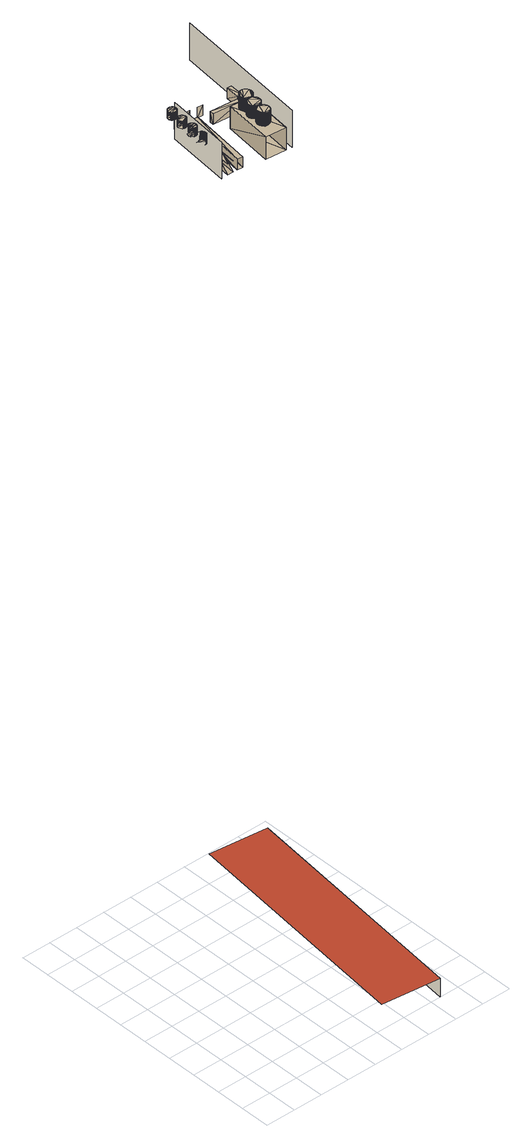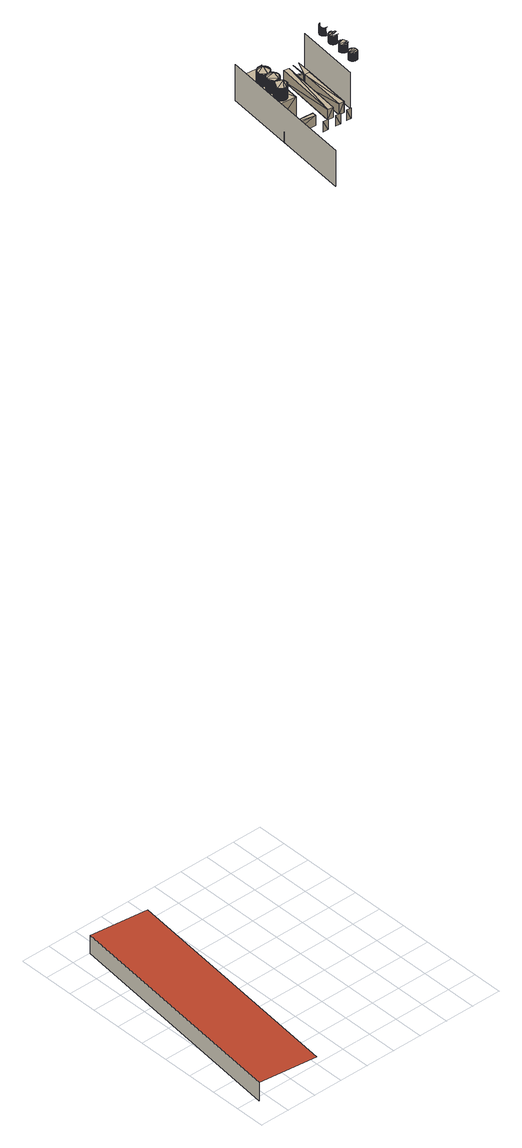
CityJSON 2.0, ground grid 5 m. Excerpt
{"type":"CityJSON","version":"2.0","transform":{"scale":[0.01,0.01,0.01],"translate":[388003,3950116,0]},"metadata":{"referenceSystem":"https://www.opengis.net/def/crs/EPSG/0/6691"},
"CityObjects":{
"building1":{"type":"Building","attributes":{"name":"日経ビル","延べ面積換算係数":"1","大字・町コード":"6","町・丁目コード":"1","13+区市町村コード+大字・町コード+町・丁目コード":"13101006001","地区計画":"大手町・丸の内・有楽町地区","class":"3002","usage":"401","measuredHeight":160.4,"storeysAboveGround":31,"storeysBelowGround":2,"RiverFloodingRiskAttribute.description":"10","RiverFloodingRiskAttribute.rank":"1","RiverFloodingRiskAttribute.depth":0.33,"RiverFloodingRiskAttribute.adminType":"2","RiverFloodingRiskAttribute.scale":"2","HighTideRiskAttribute.description":"2","HighTideRiskAttribute.rank":"1","HighTideRiskAttribute.depth":0.18,"BuildingDetailAttribute.buildingRoofEdgeArea":2373.67,"BuildingDetailAttribute.fireproofStructureType":"1001","BuildingDetailAttribute.urbanPlanType":"21","BuildingDetailAttribute.areaClassificationType":"22","BuildingDetailAttribute.districtsAndZonesType":"10","BuildingDetailAttribute.landUseType":"212","BuildingDetailAttribute.detailedUsage":"1210","BuildingDetailAttribute.specifiedBuildingCoverageRate":80,"BuildingDetailAttribute.specifiedFloorAreaRate":1200,"BuildingDetailAttribute.surveyYear":2021,"BuildingIDAttribute.prefecture":"13","BuildingIDAttribute.city":"13101"},"address":[{"country":"日本","locality":"東京都千代田区大手町一丁目"}],"children":["building1-1"],"geometry":[{"type":"MultiSurface","lod":"2","boundaries":[[[0,1,2,3,4]],[[5,6,7,8]],[[9,10,11,12]],[[13,14,9,12]]],"semantics":{"surfaces":[{"type":"WallSurface"},{"type":"RoofSurface"}],"values":[0,0,1,0]}}]},
"building1-1":{"type":"BuildingInstallation","parents":["building1"],"geometry":[{"type":"MultiSurface","lod":"2","boundaries":[[[15,16,17]],[[17,18,19]],[[15,17,20]],[[21,15,20]],[[21,22,15]],[[21,20,23]],[[20,17,19]],[[24,21,23]],[[20,19,23]],[[21,24,22]],[[24,23,19]],[[22,24,19]],[[22,19,25]],[[26,22,25]],[[27,22,26]],[[26,25,28]],[[29,26,28]],[[25,19,30]],[[27,26,29]],[[29,28,31]],[[27,32,22]],[[33,30,19]],[[28,25,30]],[[34,27,29]],[[34,29,31]],[[28,30,31]],[[35,36,33]],[[34,31,30]],[[37,38,39]],[[27,34,30]],[[40,38,41]],[[35,42,36]],[[43,44,45]],[[46,40,42]],[[37,47,38]],[[27,30,48]],[[47,41,38]],[[49,27,48]],[[42,40,41]],[[49,32,27]],[[47,50,41]],[[49,48,51]],[[50,52,41]],[[47,43,45]],[[53,54,49]],[[55,51,48]],[[53,49,51]],[[48,30,33]],[[54,32,49]],[[50,56,52]],[[53,51,55]],[[47,45,50]],[[56,57,52]],[[54,53,55]],[[57,58,52]],[[55,48,33]],[[41,52,42]],[[56,50,59]],[[56,59,57]],[[54,55,33]],[[59,58,57]],[[32,54,33]],[[50,45,59]],[[52,58,42]],[[59,45,58]],[[32,33,60]],[[45,42,58]],[[61,32,60]],[[62,32,61]],[[60,33,63]],[[45,64,42]],[[61,60,63]],[[65,66,32]],[[36,67,33]],[[64,68,42]],[[65,32,62]],[[62,61,63]],[[68,69,42]],[[63,33,67]],[[45,70,64]],[[64,70,68]],[[62,63,67]],[[70,69,68]],[[65,62,67]],[[70,45,66]],[[42,69,36]],[[70,71,69]],[[65,67,72]],[[71,73,69]],[[74,65,72]],[[74,66,65]],[[75,76,69]],[[75,69,73]],[[71,70,77]],[[72,67,36]],[[71,77,73]],[[74,72,78]],[[70,79,77]],[[77,75,73]],[[80,74,78]],[[70,66,79]],[[36,69,76]],[[66,74,80]],[[78,72,36]],[[81,82,83]],[[77,79,75]],[[80,78,36]],[[79,76,75]],[[66,80,36]],[[66,36,76]],[[79,66,76]],[[84,85,82]],[[86,87,88]],[[84,89,85]],[[82,81,87]],[[84,82,87]],[[84,87,90]],[[89,91,85]],[[92,84,90]],[[92,89,84]],[[93,94,95]],[[92,90,96]],[[97,92,96]],[[90,87,86]],[[89,92,97]],[[90,86,96]],[[95,94,98]],[[99,100,91]],[[97,96,86]],[[86,88,98]],[[89,97,86]],[[101,102,103]],[[102,100,103]],[[89,86,104]],[[105,89,104]],[[106,107,108]],[[91,89,105]],[[86,98,104]],[[105,104,98]],[[103,100,99]],[[91,105,98]],[[107,109,108]],[[91,98,94]],[[110,111,112]],[[99,91,94]],[[113,114,115]],[[111,116,112]],[[117,110,112]],[[116,111,118]],[[99,94,119]],[[112,116,117]],[[120,99,119]],[[116,118,117]],[[121,99,120]],[[94,122,119]],[[123,110,117]],[[111,124,118]],[[120,119,122]],[[117,118,125]],[[121,120,122]],[[125,123,117]],[[118,126,125]],[[127,122,94]],[[118,124,126]],[[114,124,111]],[[123,128,110]],[[126,124,125]],[[121,122,129]],[[124,123,125]],[[130,129,122]],[[131,121,129]],[[132,121,131]],[[93,106,108]],[[101,103,113]],[[124,133,123]],[[134,130,122]],[[131,129,130]],[[133,135,123]],[[136,103,99]],[[93,127,94]],[[132,131,130]],[[99,121,136]],[[137,121,132]],[[137,136,121]],[[138,133,124]],[[139,123,135]],[[133,140,135]],[[132,130,141]],[[142,143,144]],[[109,128,108]],[[140,145,135]],[[146,132,141]],[[145,139,135]],[[142,144,147]],[[137,132,146]],[[130,134,141]],[[148,142,147]],[[139,128,123]],[[149,143,142]],[[134,122,127]],[[140,133,138]],[[140,138,145]],[[146,141,134]],[[148,150,151]],[[138,139,145]],[[149,152,143]],[[137,146,134]],[[149,142,148]],[[151,149,148]],[[138,153,139]],[[137,134,127]],[[138,124,114]],[[153,154,139]],[[136,137,127]],[[155,149,151]],[[138,156,153]],[[157,139,154]],[[157,128,139]],[[153,156,154]],[[158,155,151]],[[136,127,159]],[[156,157,154]],[[151,150,160]],[[161,136,159]],[[138,114,156]],[[162,136,161]],[[163,149,155]],[[152,164,143]],[[159,127,165]],[[156,114,157]],[[163,155,158]],[[158,151,166]],[[161,159,165]],[[163,152,149]],[[114,128,157]],[[103,136,162]],[[127,93,165]],[[162,161,165]],[[166,163,158]],[[167,168,150]],[[114,169,128]],[[162,165,93]],[[169,170,128]],[[103,162,93]],[[166,151,160]],[[114,171,169]],[[128,170,172]],[[169,171,170]],[[103,93,173]],[[171,172,170]],[[174,103,173]],[[163,166,160]],[[150,175,160]],[[114,176,171]],[[177,128,172]],[[178,103,174]],[[173,93,179]],[[171,180,172]],[[152,163,160]],[[174,173,179]],[[180,181,172]],[[182,103,178]],[[178,174,179]],[[181,177,172]],[[114,113,176]],[[108,128,177]],[[179,93,183]],[[171,176,180]],[[180,176,181]],[[178,179,184]],[[176,177,181]],[[185,182,178]],[[103,182,113]],[[183,93,108]],[[185,178,184]],[[179,183,184]],[[176,186,177]],[[185,184,183]],[[186,187,177]],[[187,108,177]],[[182,185,183]],[[176,113,186]],[[186,113,187]],[[182,183,188]],[[113,108,187]],[[113,182,189]],[[183,108,188]],[[189,182,188]],[[152,160,190]],[[113,189,108]],[[189,188,108]],[[164,191,143]],[[192,175,150]],[[193,152,190]],[[193,164,152]],[[193,190,194]],[[160,175,190]],[[195,196,197]],[[198,193,194]],[[196,199,197]],[[164,193,198]],[[190,175,194]],[[195,197,200]],[[199,196,201]],[[198,194,202]],[[201,203,204]],[[205,200,206]],[[197,199,200]],[[207,198,202]],[[199,201,200]],[[164,198,207]],[[194,175,202]],[[168,192,150]],[[207,202,175]],[[200,201,208]],[[209,143,210]],[[164,207,175]],[[201,211,208]],[[201,212,211]],[[213,200,208]],[[213,206,200]],[[164,175,214]],[[167,205,215]],[[208,211,213]],[[216,164,214]],[[217,218,203]],[[201,204,212]],[[211,212,213]],[[219,164,216]],[[203,218,204]],[[216,214,220]],[[213,212,206]],[[214,175,221]],[[222,219,216]],[[222,216,220]],[[212,204,206]],[[219,191,164]],[[220,214,221]],[[222,220,221]],[[206,204,223]],[[219,222,221]],[[204,224,223]],[[204,225,224]],[[226,206,223]],[[205,206,227]],[[219,221,228]],[[221,175,192]],[[223,224,226]],[[229,219,228]],[[224,225,226]],[[229,191,219]],[[143,191,210]],[[230,231,232]],[[233,231,230]],[[232,234,235]],[[235,230,232]],[[236,237,235]],[[238,239,230]],[[225,240,226]],[[229,228,241]],[[238,230,235]],[[237,238,235]],[[240,242,226]],[[228,221,192]],[[243,191,229]],[[243,229,241]],[[228,192,241]],[[244,238,237]],[[217,209,210]],[[167,215,168]],[[242,245,226]],[[246,244,237]],[[204,218,225]],[[227,206,226]],[[240,247,242]],[[243,241,192]],[[248,244,246]],[[249,238,244]],[[247,250,242]],[[215,205,227]],[[251,248,246]],[[191,243,192]],[[245,252,226]],[[240,225,253]],[[248,249,244]],[[246,237,254]],[[245,242,250]],[[240,253,247]],[[249,255,238]],[[249,248,251]],[[251,246,254]],[[247,253,250]],[[254,249,251]],[[191,192,256]],[[225,257,253]],[[253,245,250]],[[258,191,256]],[[218,257,225]],[[259,249,254]],[[254,237,260]],[[261,259,254]],[[253,257,245]],[[258,256,262]],[[259,255,249]],[[257,252,245]],[[263,262,256]],[[264,258,262]],[[210,191,258]],[[255,259,261]],[[265,258,264]],[[261,254,260]],[[265,266,258]],[[260,255,261]],[[257,267,252]],[[268,269,270]],[[264,262,263]],[[267,271,252]],[[226,252,227]],[[269,272,270]],[[265,264,263]],[[266,210,258]],[[256,192,168]],[[263,256,273]],[[274,255,260]],[[271,227,252]],[[275,274,260]],[[267,276,271]],[[265,263,273]],[[257,218,267]],[[270,272,277]],[[276,278,271]],[[266,265,273]],[[272,279,277]],[[273,256,168]],[[260,280,275]],[[281,271,278]],[[272,282,279]],[[283,270,277]],[[276,267,284]],[[285,274,275]],[[276,284,278]],[[255,274,285]],[[266,273,286]],[[284,281,278]],[[287,266,286]],[[280,285,275]],[[267,218,284]],[[277,279,283]],[[271,281,227]],[[266,287,210]],[[286,273,168]],[[288,237,236]],[[284,218,281]],[[279,282,283]],[[287,286,168]],[[289,288,236]],[[290,291,239]],[[218,227,281]],[[210,287,168]],[[290,239,238]],[[292,285,280]],[[218,293,227]],[[210,168,294]],[[295,292,280]],[[293,296,227]],[[297,210,294]],[[296,298,227]],[[283,282,299]],[[300,210,297]],[[301,302,168]],[[303,295,280]],[[294,168,302]],[[298,304,227]],[[293,218,305]],[[293,305,296]],[[306,301,168]],[[297,294,302]],[[217,307,218]],[[282,308,299]],[[299,309,283]],[[310,217,210]],[[311,210,300]],[[305,298,296]],[[300,297,302]],[[218,307,305]],[[312,285,292]],[[313,255,285]],[[310,210,311]],[[215,227,304]],[[305,307,298]],[[300,302,301]],[[306,168,215]],[[307,304,298]],[[311,300,301]],[[238,255,313]],[[260,237,314]],[[308,282,315]],[[307,217,304]],[[311,301,316]],[[217,215,304]],[[317,310,311]],[[292,295,303]],[[317,311,316]],[[312,318,285]],[[301,306,316]],[[217,319,215]],[[317,316,306]],[[319,320,215]],[[310,317,306]],[[217,310,319]],[[306,215,320]],[[299,308,309]],[[310,306,320]],[[319,310,320]],[[312,292,303]],[[308,315,309]],[[321,282,291]],[[312,303,322]],[[303,280,323]],[[318,313,285]],[[280,260,314]],[[309,315,324]],[[325,312,322]],[[315,326,324]],[[327,326,315]],[[303,323,322]],[[328,309,324]],[[312,325,318]],[[328,329,309]],[[325,322,323]],[[324,326,328]],[[309,330,283]],[[318,325,323]],[[326,327,328]],[[323,280,314]],[[282,331,315]],[[327,315,332]],[[333,332,315]],[[329,334,309]],[[318,323,335]],[[328,327,329]],[[336,318,335]],[[336,313,318]],[[327,332,329]],[[323,314,335]],[[336,335,314]],[[329,332,337]],[[313,336,314]],[[332,338,337]],[[290,238,313]],[[339,329,337]],[[338,332,340]],[[313,314,341]],[[337,338,339]],[[342,343,313]],[[344,341,314]],[[342,313,341]],[[332,333,340]],[[338,340,339]],[[329,339,334]],[[343,345,313]],[[321,331,282]],[[289,283,346]],[[342,341,344]],[[339,340,334]],[[343,342,344]],[[340,333,334]],[[344,314,347]],[[343,344,347]],[[333,315,331]],[[309,334,330]],[[345,348,313]],[[314,237,288]],[[334,333,349]],[[345,343,347]],[[333,350,349]],[[345,347,351]],[[330,334,349]],[[349,350,352]],[[353,345,351]],[[350,354,352]],[[355,345,353]],[[352,330,349]],[[356,357,347]],[[351,347,357]],[[350,333,331]],[[354,358,352]],[[353,351,357]],[[347,314,359]],[[348,290,313]],[[358,360,352]],[[355,353,357]],[[354,350,331]],[[360,330,352]],[[345,355,361]],[[354,331,358]],[[358,331,360]],[[355,357,356]],[[283,330,346]],[[321,291,290]],[[289,346,288]],[[331,330,360]],[[361,355,356]],[[356,347,359]],[[345,361,348]],[[331,362,330]],[[361,356,363]],[[362,364,330]],[[365,348,361]],[[365,361,363]],[[364,366,330]],[[363,356,359]],[[362,367,364]],[[365,363,359]],[[367,368,364]],[[359,314,288]],[[348,365,359]],[[366,369,330]],[[362,331,370]],[[371,372,373]],[[367,362,370]],[[364,368,366]],[[367,370,368]],[[348,359,374]],[[370,366,368]],[[375,376,348]],[[375,348,374]],[[370,331,377]],[[374,359,378]],[[370,377,366]],[[375,374,378]],[[377,369,366]],[[346,330,369]],[[376,375,378]],[[377,379,369]],[[377,331,321]],[[376,378,380]],[[379,381,369]],[[382,376,380]],[[383,376,382]],[[348,376,290]],[[378,359,288]],[[384,369,381]],[[383,385,376]],[[380,378,386]],[[384,387,369]],[[379,377,388]],[[379,388,381]],[[382,380,386]],[[388,384,381]],[[383,382,386]],[[386,378,389]],[[388,377,390]],[[290,376,385]],[[388,390,384]],[[346,369,387]],[[383,386,389]],[[389,378,288]],[[390,387,384]],[[390,377,321]],[[385,383,389]],[[390,321,387]],[[385,389,288]],[[321,346,387]],[[290,385,288]],[[321,391,346]],[[290,288,392]],[[393,321,290]],[[391,394,346]],[[395,290,392]],[[395,393,290]],[[396,392,288]],[[397,396,346]],[[397,346,394]],[[288,346,396]],[[391,321,398]],[[391,398,394]],[[395,392,399]],[[400,393,395]],[[321,393,398]],[[398,397,394]],[[400,395,399]],[[401,371,402]],[[399,392,396]],[[398,393,397]],[[400,399,403]],[[393,396,397]],[[393,400,404]],[[399,396,403]],[[404,400,403]],[[393,404,396]],[[404,403,396]],[[405,373,406]],[[373,372,406]],[[407,408,405]],[[405,406,407]],[[401,409,408]],[[406,401,407]],[[401,408,407]],[[401,410,371]],[[372,371,411]],[[412,401,406]],[[413,414,415]],[[406,372,411]],[[416,417,415]],[[412,410,401]],[[371,410,411]],[[418,412,406]],[[419,420,417]],[[418,406,411]],[[414,421,415]],[[421,416,415]],[[413,420,419]],[[411,410,418]],[[416,419,417]],[[410,412,418]],[[422,423,424]],[[414,413,419]],[[423,425,424]],[[421,414,416]],[[426,427,428]],[[414,419,416]],[[429,430,431]],[[432,429,431]],[[433,426,428]],[[434,435,436]],[[437,435,434]],[[438,434,436]],[[439,437,434]],[[440,434,438]],[[440,439,434]],[[436,435,441]],[[438,436,441]],[[435,437,441]],[[439,442,437]],[[440,438,441]],[[442,443,437]],[[440,441,444]],[[442,445,443]],[[443,446,437]],[[441,447,444]],[[439,448,442]],[[445,449,443]],[[450,440,444]],[[447,441,451]],[[442,448,445]],[[444,447,451]],[[446,449,445]],[[443,449,446]],[[450,444,451]],[[448,446,445]],[[440,452,439]],[[437,453,441]],[[452,448,439]],[[446,453,437]],[[450,451,454]],[[455,446,448]],[[441,453,451]],[[456,450,454]],[[457,454,451]],[[458,455,448]],[[459,450,456]],[[456,454,457]],[[455,453,446]],[[458,460,455]],[[440,450,452]],[[459,456,457]],[[461,450,459]],[[460,462,455]],[[457,451,463]],[[462,453,455]],[[458,448,452]],[[452,450,461]],[[451,453,463]],[[459,457,461]],[[460,452,462]],[[460,458,452]],[[457,463,461]],[[452,453,462]],[[464,465,466]],[[461,463,467]],[[465,468,466]],[[452,469,453]],[[470,461,467]],[[471,452,461]],[[469,472,453]],[[473,461,470]],[[467,463,474]],[[463,453,475]],[[452,471,469]],[[470,467,474]],[[469,471,472]],[[453,472,475]],[[473,470,474]],[[476,468,465]],[[471,475,472]],[[477,476,465]],[[473,474,478]],[[479,474,463]],[[471,480,475]],[[481,473,478]],[[480,482,475]],[[483,477,465]],[[484,461,473]],[[481,485,473]],[[486,478,474]],[[482,487,475]],[[488,468,476]],[[489,476,477]],[[481,478,490]],[[480,491,482]],[[480,471,491]],[[492,489,477]],[[478,493,490]],[[491,487,482]],[[485,481,490]],[[485,484,473]],[[479,486,474]],[[493,478,486]],[[477,483,492]],[[488,476,489]],[[490,493,485]],[[488,489,492]],[[494,487,491]],[[493,486,485]],[[495,479,463]],[[496,468,488]],[[497,494,491]],[[483,488,492]],[[494,498,487]],[[483,465,499]],[[500,471,461]],[[491,501,497]],[[485,486,502]],[[498,494,497]],[[503,463,475]],[[504,485,502]],[[504,484,485]],[[483,499,488]],[[501,498,497]],[[465,505,499]],[[499,496,488]],[[502,486,479]],[[506,461,484]],[[468,496,507]],[[504,502,484]],[[487,503,475]],[[501,508,498]],[[502,479,484]],[[509,496,499]],[[427,426,510]],[[508,511,498]],[[512,509,499]],[[428,513,433]],[[514,515,516]],[[514,516,517]],[[515,518,516]],[[519,514,517]],[[520,517,516]],[[514,521,515]],[[520,516,518]],[[515,522,518]],[[514,519,521]],[[519,517,521]],[[522,523,518]],[[517,520,521]],[[524,522,515]],[[523,525,518]],[[526,508,501]],[[511,527,498]],[[521,528,515]],[[529,520,518]],[[522,524,523]],[[521,520,530]],[[484,479,531]],[[524,525,523]],[[528,524,515]],[[525,529,518]],[[532,521,530]],[[532,528,521]],[[499,505,512]],[[507,496,509]],[[508,533,511]],[[530,520,529]],[[524,534,525]],[[535,484,531]],[[536,531,479]],[[532,530,528]],[[534,537,525]],[[512,505,509]],[[530,529,528]],[[538,529,525]],[[537,538,525]],[[533,539,511]],[[540,524,528]],[[541,484,535]],[[534,540,537]],[[534,524,540]],[[528,529,542]],[[539,527,511]],[[540,538,537]],[[529,543,542]],[[491,500,501]],[[541,506,484]],[[544,528,542]],[[508,526,533]],[[543,529,545]],[[540,546,538]],[[535,531,536]],[[542,543,545]],[[546,547,538]],[[533,526,539]],[[544,548,528]],[[549,545,529]],[[544,542,545]],[[547,550,538]],[[541,535,536]],[[540,551,546]],[[526,527,539]],[[546,551,547]],[[536,479,495]],[[544,545,552]],[[551,550,547]],[[548,553,528]],[[554,544,552]],[[549,552,545]],[[540,555,551]],[[556,538,550]],[[541,536,495]],[[544,554,548]],[[557,550,551]],[[558,527,526]],[[491,471,500]],[[554,552,548]],[[501,559,526]],[[560,557,551]],[[506,541,495]],[[549,529,561]],[[552,549,548]],[[562,558,526]],[[553,563,528]],[[556,550,557]],[[558,564,527]],[[556,557,560]],[[560,551,555]],[[548,549,553]],[[565,566,463]],[[555,556,560]],[[526,567,562]],[[500,559,501]],[[549,561,553]],[[487,498,503]],[[506,495,568]],[[569,540,528]],[[538,570,529]],[[562,567,558]],[[498,527,571]],[[495,572,568]],[[461,506,573]],[[495,463,566]],[[567,564,558]],[[574,556,555]],[[563,575,528]],[[553,561,576]],[[577,574,555]],[[561,529,578]],[[561,579,576]],[[580,572,495]],[[574,581,556]],[[569,555,540]],[[556,570,538]],[[571,527,564]],[[526,559,567]],[[568,572,582]],[[561,578,579]],[[567,583,564]],[[577,584,574]],[[577,555,584]],[[585,568,582]],[[576,579,586]],[[584,581,574]],[[583,587,564]],[[588,576,586]],[[588,563,576]],[[553,576,563]],[[589,556,581]],[[503,498,571]],[[506,568,590]],[[590,568,585]],[[584,555,591]],[[567,559,583]],[[571,564,587]],[[586,579,578]],[[584,591,581]],[[585,582,592]],[[588,586,563]],[[583,559,587]],[[591,589,581]],[[578,529,593]],[[582,572,580]],[[592,590,585]],[[582,594,592]],[[586,578,563]],[[559,571,587]],[[582,580,594]],[[589,570,556]],[[575,595,528]],[[596,597,598]],[[591,599,589]],[[592,594,580]],[[563,578,600]],[[599,601,589]],[[602,571,559]],[[461,603,500]],[[565,463,503]],[[604,563,600]],[[590,592,580]],[[604,575,563]],[[593,600,578]],[[601,605,589]],[[606,602,559]],[[597,607,598]],[[506,590,573]],[[580,495,566]],[[602,503,571]],[[605,601,599]],[[599,591,608]],[[559,500,606]],[[604,600,593]],[[590,580,609]],[[608,605,599]],[[503,602,606]],[[575,604,593]],[[610,590,609]],[[500,503,606]],[[529,611,593]],[[591,555,569]],[[573,590,610]],[[612,589,605]],[[609,580,566]],[[608,613,605]],[[612,570,589]],[[575,593,614]],[[610,609,573]],[[613,615,605]],[[608,591,616]],[[461,573,603]],[[617,503,500]],[[618,569,528]],[[570,619,529]],[[593,620,614]],[[609,566,573]],[[615,612,605]],[[621,617,500]],[[608,616,613]],[[622,621,500]],[[617,623,503]],[[614,624,575]],[[625,620,593]],[[626,627,628]],[[613,616,615]],[[573,566,629]],[[614,620,630]],[[616,612,615]],[[621,622,617]],[[616,591,569]],[[631,573,629]],[[595,618,528]],[[620,632,630]],[[623,633,503]],[[622,623,617]],[[634,629,566]],[[635,573,631]],[[570,612,616]],[[631,629,636]],[[622,637,623]],[[630,632,638]],[[629,639,636]],[[569,570,616]],[[622,500,640]],[[637,641,623]],[[636,635,631]],[[634,639,629]],[[642,630,638]],[[614,630,624]],[[632,620,625]],[[643,644,645]],[[644,646,645]],[[643,645,647]],[[633,648,503]],[[645,649,647]],[[650,643,647]],[[645,651,649]],[[652,645,646]],[[644,653,646]],[[644,643,653]],[[641,633,623]],[[647,649,650]],[[653,652,646]],[[649,651,650]],[[652,654,645]],[[655,651,645]],[[653,656,652]],[[653,643,656]],[[650,651,657]],[[654,655,645]],[[656,654,652]],[[622,640,637]],[[658,650,657]],[[659,657,651]],[[643,660,656]],[[636,639,661]],[[643,650,660]],[[662,650,658]],[[630,642,624]],[[638,632,625]],[[655,654,656]],[[635,663,573]],[[637,640,641]],[[658,657,662]],[[664,570,569]],[[660,655,656]],[[665,635,636]],[[665,636,661]],[[657,659,662]],[[640,633,641]],[[642,638,624]],[[651,666,659]],[[667,650,662]],[[668,664,569]],[[660,669,655]],[[670,626,628]],[[662,659,671]],[[500,672,640]],[[648,565,503]],[[669,673,655]],[[659,674,671]],[[661,639,634]],[[638,625,624]],[[667,662,671]],[[660,675,669]],[[665,661,635]],[[674,659,666]],[[676,673,669]],[[655,673,676]],[[575,624,677]],[[625,593,678]],[[565,679,566]],[[640,680,633]],[[671,674,667]],[[675,676,669]],[[661,634,635]],[[674,666,667]],[[680,681,633]],[[682,664,668]],[[675,683,676]],[[624,625,684]],[[667,666,685]],[[569,686,668]],[[687,682,668]],[[640,688,680]],[[689,633,681]],[[683,690,676]],[[634,566,679]],[[635,634,691]],[[692,667,685]],[[689,693,633]],[[678,694,625]],[[625,694,684]],[[593,611,678]],[[689,681,680]],[[695,635,691]],[[666,696,685]],[[675,697,683]],[[688,689,680]],[[698,635,695]],[[575,677,595]],[[667,692,699]],[[683,697,690]],[[676,690,700]],[[682,701,664]],[[691,634,702]],[[500,603,672]],[[692,685,696]],[[529,619,611]],[[697,700,690]],[[688,640,703]],[[698,663,635]],[[624,684,677]],[[699,692,696]],[[695,691,698]],[[570,664,701]],[[687,704,682]],[[675,705,697]],[[706,676,700]],[[688,703,689]],[[603,573,663]],[[691,702,698]],[[640,672,703]],[[684,694,678]],[[703,693,689]],[[704,707,682]],[[633,693,648]],[[697,705,700]],[[677,684,678]],[[699,696,708]],[[702,634,679]],[[687,668,686]],[[705,706,700]],[[709,666,651]],[[667,710,650]],[[698,702,711]],[[712,699,708]],[[648,693,703]],[[702,713,711]],[[672,648,703]],[[714,699,712]],[[663,698,711]],[[702,679,713]],[[715,686,569]],[[708,696,716]],[[704,687,686]],[[682,707,701]],[[701,707,704]],[[717,706,705]],[[711,713,679]],[[672,718,648]],[[712,708,714]],[[677,678,611]],[[663,711,679]],[[719,717,705]],[[686,701,704]],[[718,720,648]],[[721,655,676]],[[708,716,714]],[[720,722,648]],[[595,677,611]],[[722,723,648]],[[663,679,724]],[[725,667,699]],[[666,726,696]],[[718,672,727]],[[722,720,718]],[[705,675,728]],[[676,706,729]],[[679,730,724]],[[731,565,648]],[[727,722,718]],[[723,731,648]],[[603,663,724]],[[679,565,730]],[[672,732,727]],[[733,717,719]],[[724,730,603]],[[723,722,727]],[[714,716,734]],[[672,735,732]],[[730,565,603]],[[736,701,686]],[[732,723,727]],[[672,603,735]],[[737,733,719]],[[716,738,734]],[[739,715,569]],[[595,611,740]],[[603,565,741]],[[726,716,696]],[[742,723,732]],[[743,603,741]],[[744,742,732]],[[745,736,686]],[[719,705,728]],[[706,717,729]],[[746,603,743]],[[735,744,732]],[[741,565,747]],[[735,603,746]],[[743,741,747]],[[747,565,731]],[[723,742,731]],[[744,748,742]],[[746,743,747]],[[611,749,740]],[[748,750,742]],[[750,731,742]],[[719,728,737]],[[729,717,733]],[[744,735,748]],[[746,747,731]],[[735,746,731]],[[731,750,748]],[[735,731,748]],[[734,738,736]],[[725,699,714]],[[729,721,676]],[[740,751,595]],[[737,728,733]],[[618,739,569]],[[752,619,570]],[[745,734,736]],[[728,729,733]],[[611,753,749]],[[736,754,701]],[[570,701,755]],[[740,749,756]],[[757,736,738]],[[686,758,745]],[[725,710,667]],[[725,714,734]],[[749,759,756]],[[660,650,760]],[[651,655,721]],[[728,761,729]],[[675,760,728]],[[761,762,729]],[[734,745,763]],[[740,756,751]],[[759,749,753]],[[675,660,760]],[[762,764,729]],[[757,754,736]],[[756,759,753]],[[728,765,761]],[[751,756,753]],[[752,570,755]],[[764,762,761]],[[738,716,726]],[[745,758,763]],[[766,596,598]],[[738,767,757]],[[765,764,761]],[[611,619,753]],[[734,763,768]],[[758,686,715]],[[701,754,755]],[[751,753,769]],[[754,757,763]],[[753,770,769]],[[758,754,763]],[[666,709,726]],[[771,751,769]],[[725,734,768]],[[738,726,767]],[[765,772,764]],[[426,773,510]],[[763,757,767]],[[770,753,774]],[[772,775,764]],[[758,715,754]],[[595,751,618]],[[728,760,765]],[[513,776,433]],[[769,770,774]],[[768,763,767]],[[715,755,754]],[[771,618,751]],[[619,774,753]],[[771,769,774]],[[596,766,597]],[[777,775,772]],[[715,739,755]],[[768,767,726]],[[771,774,778]],[[739,752,755]],[[779,777,772]],[[721,764,775]],[[765,760,772]],[[729,764,721]],[[780,771,778]],[[725,768,726]],[[780,618,771]],[[781,752,739]],[[780,778,782]],[[783,781,739]],[[784,777,779]],[[772,760,779]],[[721,775,777]],[[778,774,619]],[[778,785,782]],[[725,726,710]],[[786,784,779]],[[650,787,760]],[[788,651,721]],[[780,782,618]],[[785,778,619]],[[726,709,710]],[[783,789,781]],[[784,721,777]],[[782,785,619]],[[789,790,781]],[[618,782,619]],[[779,760,786]],[[618,791,739]],[[739,791,783]],[[786,760,784]],[[789,792,790]],[[752,793,619]],[[790,793,781]],[[618,619,794]],[[710,709,795]],[[792,796,790]],[[760,721,784]],[[783,791,789]],[[797,618,794]],[[796,798,790]],[[799,618,797]],[[619,800,794]],[[709,801,795]],[[752,781,793]],[[799,802,618]],[[798,803,790]],[[792,789,804]],[[798,796,792]],[[797,794,799]],[[804,798,792]],[[802,805,618]],[[619,806,800]],[[791,807,789]],[[794,800,799]],[[804,789,807]],[[710,795,808]],[[801,709,809]],[[810,721,760]],[[803,798,804]],[[619,811,806]],[[799,800,802]],[[807,803,804]],[[793,790,803]],[[800,806,802]],[[795,801,809]],[[812,810,760]],[[619,793,811]],[[807,813,803]],[[618,805,791]],[[802,806,814]],[[709,815,809]],[[808,795,809]],[[813,816,803]],[[817,805,802]],[[817,802,814]],[[818,813,807]],[[819,803,816]],[[814,806,811]],[[820,816,813]],[[710,808,821]],[[817,814,805]],[[822,820,813]],[[820,819,816]],[[814,811,805]],[[823,721,810]],[[818,807,791]],[[793,803,819]],[[822,813,818]],[[819,820,822]],[[805,811,793]],[[818,819,822]],[[791,805,793]],[[824,818,791]],[[825,793,819]],[[825,819,818]],[[791,793,825]],[[824,825,818]],[[824,791,825]],[[826,827,760]],[[823,828,721]],[[812,760,827]],[[823,810,812]],[[808,809,815]],[[827,823,812]],[[821,808,815]],[[828,823,827]],[[821,815,829]],[[826,828,827]],[[650,710,830]],[[709,651,831]],[[815,832,829]],[[650,830,787]],[[831,651,788]],[[815,833,832]],[[821,829,834]],[[826,760,835]],[[721,828,836]],[[837,828,826]],[[829,832,833]],[[838,837,826]],[[834,829,833]],[[837,836,828]],[[760,787,835]],[[826,835,838]],[[815,839,833]],[[721,836,788]],[[838,835,837]],[[834,833,840]],[[835,836,837]],[[833,841,840]],[[821,834,842]],[[839,841,833]],[[788,836,835]],[[840,841,843]],[[787,788,835]],[[834,840,842]],[[513,510,773]],[[839,844,841]],[[841,844,843]],[[815,845,839]],[[821,842,846]],[[840,843,842]],[[710,821,830]],[[815,709,831]],[[426,433,773]],[[787,847,788]],[[843,844,839]],[[847,848,788]],[[842,843,839]],[[787,849,847]],[[788,848,850]],[[850,848,847]],[[851,821,846]],[[842,839,846]],[[849,850,847]],[[839,845,846]],[[852,788,850]],[[787,853,849]],[[852,854,788]],[[849,853,850]],[[845,815,855]],[[846,845,856]],[[857,766,598]],[[853,852,850]],[[858,846,856]],[[846,858,859]],[[856,845,860]],[[861,852,853]],[[598,607,857]],[[858,856,860]],[[862,861,853]],[[855,860,845]],[[859,858,860]],[[853,787,863]],[[830,821,851]],[[815,831,855]],[[853,864,862]],[[865,852,861]],[[862,864,861]],[[859,860,866]],[[864,865,861]],[[860,867,866]],[[853,863,864]],[[846,859,851]],[[859,866,868]],[[867,860,869]],[[787,830,863]],[[855,869,860]],[[870,865,864]],[[852,865,854]],[[866,867,868]],[[871,870,864]],[[788,854,831]],[[867,869,868]],[[851,859,868]],[[864,863,871]],[[865,870,854]],[[871,863,870]],[[868,869,872]],[[863,854,870]],[[869,873,872]],[[869,855,873]],[[868,872,851]],[[874,854,863]],[[607,597,875]],[[872,873,855]],[[876,874,863]],[[851,872,855]],[[874,877,854]],[[863,878,876]],[[877,874,876]],[[851,855,879]],[[878,877,876]],[[880,851,879]],[[863,830,878]],[[831,854,877]],[[855,881,879]],[[882,851,880]],[[878,883,877]],[[880,879,884]],[[883,885,877]],[[884,886,880]],[[879,887,884]],[[886,882,880]],[[881,888,879]],[[879,888,887]],[[878,830,883]],[[831,877,885]],[[830,851,882]],[[855,831,881]],[[831,885,883]],[[884,887,888]],[[830,831,883]],[[886,884,888]],[[830,882,831]],[[882,881,831]],[[886,888,881]],[[882,886,881]],[[776,513,773]],[[433,776,773]],[[597,766,889]],[[857,607,875]],[[597,889,875]],[[889,766,857]],[[875,889,857]],[[890,891,892]],[[893,890,892]],[[892,891,894]],[[895,891,890]],[[893,892,894]],[[891,895,894]],[[896,890,893]],[[896,895,890]],[[897,893,894]],[[897,896,893]],[[895,896,897]]]}]}
},
"vertices":[
[443,2423,15811],[437,2369,15811],[325,1337,15811],[325,1337,15167],[443,2423,15167],[1772,3592,15811],[1772,3592,15167],[1517,1207,15167],[1517,1207,15811],[3656,4066,396],[2670,4181,396],[2195,122,396],[3181,6,396],[3181,6,71],[3656,4066,71],
[140,1449,15960],[135,1447,15960],[140,1449,15811],[117,1446,15811],[156,1457,15811],[146,1451,15811],[146,1451,15960],[156,1457,15960],[151,1454,15811],[151,1454,15960],[161,1461,15811],[161,1461,15960],[173,1473,15960],[166,1464,15811],[166,1464,15960],[173,1473,15811],[170,1469,15811],[184,1495,15960],[184,1495,15811],[170,1469,15960],[71,1563,15811],[185,1530,15811],[143,1577,15960],[143,1577,15811],[137,1579,15811],[126,1582,15811],[148,1575,15811],[168,1561,15811],[126,1582,15960],[120,1582,15960],[168,1561,15960],[120,1582,15811],[148,1575,15960],[177,1478,15811],[177,1478,15960],[154,1572,15960],[180,1484,15811],[154,1572,15811],[180,1484,15960],[182,1489,15960],[182,1489,15811],[159,1569,15960],[159,1569,15811],[163,1565,15811],[163,1565,15960],[185,1500,15811],[185,1500,15960],[186,1506,15960],[186,1506,15811],[171,1557,15960],[187,1512,15960],[185,1530,15960],[187,1512,15811],[171,1557,15811],[175,1552,15811],[175,1552,15960],[178,1547,15960],[186,1518,15811],[178,1547,15811],[186,1518,15960],[181,1541,15811],[183,1536,15811],[181,1541,15960],[186,1524,15811],[183,1536,15960],[186,1524,15960],[143,1678,15811],[143,1678,15954],[137,1679,15811],[148,1678,15954],[131,1680,15954],[166,1680,15811],[148,1678,15811],[131,1680,15811],[166,1680,15954],[154,1678,15811],[177,1683,15954],[154,1678,15954],[217,1733,15811],[183,1686,15811],[90,1713,15811],[160,1678,15811],[160,1678,15954],[177,1683,15811],[183,1686,15954],[90,1713,15954],[83,1735,15954],[88,1718,15954],[217,1733,15954],[172,1681,15811],[172,1681,15954],[83,1735,15811],[83,1759,15811],[214,1768,15811],[99,1791,15811],[140,1813,15811],[140,1813,15954],[145,1814,15811],[214,1768,15954],[195,1797,15954],[99,1791,15954],[145,1814,15954],[151,1814,15811],[151,1814,15954],[188,1689,15811],[188,1689,15954],[193,1693,15954],[193,1693,15811],[163,1813,15811],[163,1813,15954],[157,1814,15811],[157,1814,15954],[211,1716,15811],[195,1797,15811],[197,1697,15811],[201,1701,15811],[197,1697,15954],[201,1701,15954],[169,1811,15954],[208,1710,15811],[169,1811,15811],[211,1716,15954],[208,1710,15954],[180,1807,15954],[180,1807,15811],[175,1810,15954],[205,1706,15811],[146,1915,15942],[130,1923,15942],[140,1917,15942],[175,1810,15811],[205,1706,15954],[140,1917,15811],[146,1915,15811],[151,1913,15942],[130,1923,15811],[151,1913,15811],[169,1910,15942],[185,1804,15954],[185,1804,15811],[157,1911,15942],[190,1801,15954],[190,1801,15811],[157,1911,15811],[214,1721,15811],[169,1910,15811],[214,1721,15954],[215,1727,15954],[163,1910,15942],[192,1914,15942],[215,1727,15811],[163,1910,15811],[102,1986,15811],[237,1965,15811],[199,1793,15954],[199,1793,15811],[203,1789,15954],[203,1789,15811],[218,1739,15811],[218,1739,15954],[192,1914,15811],[210,1779,15954],[210,1779,15811],[218,1744,15954],[218,1744,15811],[207,1784,15954],[207,1784,15811],[217,1756,15954],[217,1756,15811],[218,1750,15811],[218,1750,15954],[212,1773,15954],[212,1773,15811],[216,1762,15811],[216,1762,15954],[175,1910,15811],[221,1933,15942],[221,1933,15811],[175,1910,15942],[181,1911,15811],[137,2038,15811],[137,2038,15942],[143,2041,15811],[181,1911,15942],[143,2041,15942],[148,2043,15811],[148,2043,15942],[186,1912,15811],[109,2008,15942],[166,2046,15942],[109,2008,15811],[166,2046,15811],[186,1912,15942],[154,2045,15811],[102,1986,15942],[237,1965,15942],[154,2045,15942],[160,2046,15942],[160,2046,15811],[198,1916,15811],[232,2006,15811],[198,1916,15942],[232,2006,15942],[219,2025,15942],[208,1921,15942],[203,1918,15811],[208,1921,15811],[203,1918,15942],[172,2047,15811],[172,2047,15942],[177,2046,15942],[177,2046,15811],[219,2025,15811],[213,1925,15811],[213,1925,15942],[143,2166,15942],[139,2170,15942],[139,2170,15811],[136,2176,15942],[136,2176,15811],[143,2166,15811],[130,2192,15811],[147,2161,15811],[147,2161,15942],[130,2192,15942],[183,2045,15942],[217,1929,15811],[183,2045,15811],[217,1929,15942],[151,2157,15942],[195,2042,15811],[151,2157,15811],[189,2044,15942],[156,2153,15942],[161,2150,15942],[189,2044,15811],[156,2153,15811],[200,2039,15811],[195,2042,15942],[161,2150,15811],[171,2145,15942],[225,1938,15811],[200,2039,15942],[225,1938,15942],[166,2147,15942],[171,2145,15811],[166,2147,15811],[229,1943,15811],[231,1948,15811],[229,1943,15942],[231,1948,15942],[234,1954,15942],[205,2037,15942],[138,2244,15811],[138,2244,15942],[141,2249,15811],[205,2037,15811],[141,2249,15942],[234,1954,15811],[177,2143,15942],[177,2143,15811],[210,2033,15942],[145,2254,15811],[210,2033,15811],[145,2254,15942],[183,2142,15811],[215,2030,15811],[149,2258,15942],[149,2258,15811],[215,2030,15942],[183,2142,15942],[236,1959,15811],[236,1959,15942],[264,2207,15811],[131,2228,15811],[264,2207,15942],[131,2228,15942],[189,2141,15942],[223,2021,15942],[238,1971,15811],[189,2141,15811],[223,2021,15811],[238,1971,15942],[227,2016,15811],[153,2262,15811],[238,1977,15942],[238,1983,15811],[238,1977,15811],[195,2140,15811],[230,2011,15811],[227,2016,15942],[236,1995,15811],[230,2011,15942],[153,2262,15942],[158,2265,15811],[236,1995,15942],[238,1983,15942],[195,2140,15942],[218,2144,15942],[218,2144,15811],[158,2265,15942],[238,1989,15811],[238,1989,15942],[206,2141,15942],[235,2000,15942],[235,2000,15811],[253,2247,15942],[201,2140,15811],[206,2141,15811],[163,2268,15811],[201,2140,15942],[163,2268,15942],[168,2271,15942],[168,2271,15811],[174,2273,15811],[215,2274,15811],[215,2274,15942],[174,2273,15942],[192,2277,15942],[192,2277,15811],[212,2142,15811],[212,2142,15942],[180,2275,15811],[180,2275,15942],[185,2276,15811],[185,2276,15942],[224,2146,15811],[224,2146,15942],[229,2149,15942],[229,2149,15811],[234,2152,15942],[253,2247,15811],[234,2152,15811],[254,2173,15942],[197,2277,15811],[197,2277,15942],[239,2155,15811],[203,2276,15811],[239,2155,15942],[203,2276,15942],[243,2159,15942],[247,2164,15811],[243,2159,15811],[209,2276,15942],[254,2173,15811],[209,2276,15811],[247,2164,15942],[221,2272,15942],[251,2168,15811],[221,2272,15811],[251,2168,15942],[231,2267,15811],[226,2270,15942],[226,2270,15811],[236,2264,15811],[231,2267,15942],[477,1611,15360],[477,1611,15167],[450,1354,15167],[257,2178,15811],[257,2178,15942],[260,2184,15942],[236,2264,15942],[260,2184,15811],[241,2260,15942],[262,2190,15811],[241,2260,15811],[262,2190,15942],[263,2195,15942],[245,2256,15811],[264,2201,15942],[263,2195,15811],[249,2251,15811],[245,2256,15942],[264,2201,15811],[249,2251,15942],[256,2241,15942],[264,2213,15811],[261,2231,15942],[256,2241,15811],[264,2213,15942],[261,2231,15811],[258,2236,15811],[258,2236,15942],[263,2219,15811],[263,2219,15942],[564,1601,15360],[450,1354,15360],[262,2225,15811],[262,2225,15942],[545,1344,15167],[564,1601,15167],[573,1600,15167],[573,1600,15360],[545,1344,15360],[566,2430,15360],[566,2430,15167],[652,2421,15360],[625,1344,15353],[756,2414,15353],[625,1344,15167],[849,2403,15167],[718,1333,15167],[652,2421,15167],[849,2403,15353],[718,1333,15353],[756,2414,15167],[583,2597,15357],[583,2597,15167],[661,2588,15357],[661,2588,15167],[1163,2087,15167],[1068,1256,15167],[1068,1256,15560],[857,2579,15357],[774,2589,15357],[774,2589,15167],[857,2579,15167],[1163,2087,15560],[1180,1507,15774],[1180,1507,15560],[1183,1498,15560],[1178,1515,15560],[1183,1498,15774],[1178,1515,15774],[1187,1490,15774],[1187,1490,15560],[1177,1524,15774],[1177,1524,15560],[1191,1482,15774],[1177,1533,15774],[1177,1541,15560],[1191,1482,15560],[1177,1541,15774],[1177,1533,15560],[1196,1475,15774],[1196,1475,15560],[1182,1567,15774],[1182,1567,15560],[1201,1468,15560],[1178,1550,15560],[1201,1468,15774],[1207,1462,15560],[1178,1550,15774],[1207,1462,15774],[1180,1559,15774],[1214,1456,15774],[1180,1559,15560],[1214,1456,15560],[1221,1428,15774],[1230,1430,15774],[1221,1428,15560],[1221,1451,15560],[1230,1430,15560],[1186,1575,15774],[1221,1451,15774],[1190,1583,15774],[1186,1575,15560],[1228,1446,15774],[1228,1446,15560],[1190,1583,15560],[1239,1431,15560],[1239,1431,15774],[1236,1442,15560],[1270,1434,15560],[1194,1590,15774],[1236,1442,15774],[1194,1590,15560],[1258,1432,15774],[1270,1434,15774],[1252,1436,15774],[1252,1436,15560],[1199,1597,15560],[1258,1432,15560],[1248,1432,15560],[1244,1439,15774],[1199,1597,15774],[1248,1432,15774],[1244,1439,15560],[1205,1604,15560],[1296,1435,15560],[1267,1430,15560],[1205,1604,15774],[1212,1610,15560],[1267,1430,15774],[1285,1634,15774],[1212,1610,15774],[1261,1435,15560],[1285,1634,15560],[1261,1435,15774],[1285,1426,15774],[1296,1435,15774],[1285,1426,15560],[1219,1615,15774],[1276,1429,15560],[1415,1218,15167],[1219,1615,15560],[1276,1429,15774],[1415,1218,15560],[1189,1709,15785],[1187,1717,15785],[1189,1709,15560],[1192,1700,15560],[1187,1717,15560],[1192,1700,15785],[1195,1692,15560],[1195,1692,15785],[1185,1726,15785],[1185,1726,15560],[1185,1735,15785],[1185,1735,15560],[1234,1624,15774],[1234,1624,15560],[1205,1677,15785],[1205,1677,15560],[1200,1684,15560],[1278,1433,15560],[1200,1684,15785],[1226,1620,15774],[1185,1744,15785],[1278,1433,15774],[1287,1434,15560],[1185,1744,15560],[1186,1752,15560],[1226,1620,15560],[1186,1752,15785],[1287,1434,15774],[1210,1670,15785],[1210,1670,15560],[1216,1664,15785],[1216,1664,15560],[1188,1761,15785],[1188,1761,15560],[1230,1653,15785],[1230,1653,15560],[1190,1770,15560],[1190,1770,15785],[1223,1658,15560],[1238,1648,15785],[1223,1658,15785],[1197,1786,15785],[1197,1786,15560],[1193,1778,15560],[1242,1628,15560],[1267,1634,15774],[1193,1778,15785],[1238,1648,15560],[1242,1628,15774],[1263,1639,15785],[1250,1630,15560],[1378,1535,15560],[1343,1458,15560],[1250,1630,15774],[1304,1437,15774],[1249,1832,15785],[1249,1832,15560],[1267,1634,15560],[1304,1437,15560],[1343,1458,15774],[1202,1793,15560],[1280,1636,15785],[1246,1644,15785],[1202,1793,15785],[1263,1639,15560],[1246,1644,15560],[1328,1447,15560],[1207,1801,15560],[1313,1440,15560],[1258,1632,15774],[1207,1801,15785],[1313,1440,15774],[1254,1641,15560],[1258,1632,15560],[1254,1641,15785],[1213,1807,15560],[1328,1447,15774],[1213,1807,15785],[1321,1443,15774],[1280,1636,15560],[1321,1443,15560],[1339,1651,15785],[1054,2317,15351],[1060,2383,15351],[1054,2317,15167],[1219,1813,15785],[1271,1637,15560],[1219,1813,15560],[1276,1634,15560],[1378,1535,15774],[1271,1637,15785],[1226,1819,15560],[1276,1634,15774],[1060,2383,15167],[1226,1819,15785],[1336,1452,15560],[1336,1452,15774],[1339,1651,15560],[1241,1828,15560],[1233,1824,15785],[1289,1636,15785],[1233,1824,15560],[1241,1828,15785],[1293,1633,15560],[1383,1705,15785],[1383,1705,15560],[1289,1636,15560],[1293,1633,15774],[1302,1631,15774],[1302,1631,15560],[1315,1640,15785],[1315,1640,15560],[1079,2556,15350],[991,2567,15350],[991,2567,15167],[1349,1464,15560],[1298,1636,15785],[1349,1464,15774],[1298,1636,15560],[1318,1625,15560],[1365,1485,15560],[1365,1485,15774],[1355,1470,15774],[1310,1629,15774],[1307,1638,15560],[1355,1470,15560],[1318,1625,15774],[1310,1629,15560],[1307,1638,15785],[1223,1909,15785],[1221,1917,15785],[1223,1909,15560],[1221,1917,15560],[1226,1900,15785],[1347,1606,15560],[1226,1900,15560],[1230,1892,15785],[1230,1892,15560],[1220,1926,15560],[1220,1926,15785],[1219,1935,15560],[1219,1944,15560],[1219,1935,15785],[1234,1884,15560],[1234,1884,15785],[1239,1877,15560],[1219,1944,15785],[1360,1477,15560],[1239,1877,15785],[1376,1518,15774],[1257,1835,15560],[1360,1477,15774],[1251,1864,15560],[1251,1864,15785],[1257,1835,15785],[1220,1952,15785],[1079,2556,15167],[1245,1870,15785],[1347,1606,15774],[1220,1952,15560],[1245,1870,15560],[1222,1961,15785],[1222,1961,15560],[1332,1646,15785],[1332,1646,15560],[1376,1518,15560],[1326,1621,15774],[1326,1621,15560],[1266,1837,15560],[1224,1970,15785],[1324,1643,15785],[1257,1858,15560],[1284,1839,15785],[1266,1837,15785],[1334,1617,15774],[1334,1617,15560],[1224,1970,15560],[1369,1492,15560],[1257,1858,15785],[1341,1611,15560],[1324,1643,15560],[1369,1492,15774],[1265,1853,15560],[1228,1978,15785],[1372,1500,15774],[1265,1853,15785],[1228,1978,15560],[1284,1839,15560],[1372,1500,15560],[1341,1611,15774],[1275,1838,15785],[1231,1986,15785],[1231,1986,15560],[1275,1838,15560],[1272,1848,15560],[1341,1838,15560],[1341,1838,15785],[1374,1509,15774],[1272,1848,15785],[1374,1509,15560],[1280,1844,15785],[1327,1830,15785],[1280,1844,15560],[1236,1994,15560],[1353,1599,15774],[1236,1994,15785],[1353,1599,15560],[1292,2035,15560],[1359,1592,15560],[1363,1585,15560],[1377,1526,15774],[1332,1837,15785],[1332,1837,15560],[1359,1592,15774],[1247,2007,15785],[1247,2007,15560],[1377,1526,15560],[1374,1561,15560],[1363,1585,15774],[1241,2001,15560],[1288,1841,15785],[1374,1561,15774],[1293,1839,15560],[1241,2001,15785],[1288,1841,15560],[1335,1827,15785],[1347,1656,15785],[1377,1544,15560],[1368,1577,15560],[1377,1544,15774],[1368,1577,15774],[1293,1839,15785],[1376,1552,15774],[1376,1552,15560],[1371,1569,15774],[1347,1656,15560],[1371,1569,15560],[1360,1667,15785],[1335,1827,15560],[1360,1667,15560],[1319,1834,15560],[1327,1830,15560],[1354,1661,15785],[1314,1836,15560],[1319,1834,15785],[1354,1661,15560],[1292,2035,15785],[1253,2014,15785],[1253,2014,15560],[1314,1836,15785],[1260,2019,15560],[1260,2019,15785],[1516,2273,15351],[1323,1836,15560],[1323,1836,15785],[1366,1674,15785],[1366,1674,15560],[1371,1681,15785],[1268,2024,15785],[1510,2046,15167],[1371,1681,15560],[1268,2024,15560],[1510,2046,15560],[1275,2028,15560],[1376,1689,15560],[1275,2028,15785],[1376,1689,15785],[1342,1822,15560],[1380,1697,15785],[1342,1822,15785],[1284,2032,15560],[1380,1697,15560],[1284,2032,15785],[1344,2036,15785],[1344,2036,15560],[1350,1817,15785],[1350,1817,15560],[1386,1758,15785],[1356,1811,15785],[1386,1758,15560],[1385,1714,15560],[1350,1840,15785],[1356,1811,15560],[1385,1714,15785],[1362,1805,15560],[1387,1722,15785],[1387,1722,15560],[1350,1840,15560],[1388,1731,15785],[1368,1798,15560],[1362,1805,15785],[1387,1749,15785],[1388,1731,15560],[1368,1798,15785],[1358,1843,15785],[1358,1843,15560],[1300,2037,15560],[1387,1749,15560],[1300,2037,15785],[1373,1790,15785],[1388,1740,15560],[1366,1847,15560],[1373,1790,15560],[1388,1740,15785],[1381,1775,15785],[1381,1775,15560],[1377,1783,15560],[1366,1847,15785],[1377,1783,15785],[1309,2038,15560],[1384,1766,15785],[1384,1766,15560],[1318,2039,15785],[1309,2038,15785],[1318,2039,15560],[1374,1851,15785],[1415,1975,15785],[1415,1975,15560],[1374,1851,15560],[1381,1856,15560],[1381,1856,15785],[1336,2038,15785],[1336,2038,15560],[1327,2039,15560],[1327,2039,15785],[1400,1874,15560],[1388,1861,15785],[1388,1861,15560],[1400,1874,15785],[1394,1867,15785],[1394,1867,15560],[1405,1881,15560],[1405,1881,15785],[1353,2034,15785],[1353,2034,15560],[1361,2031,15785],[1361,2031,15560],[1422,1931,15785],[1369,2027,15560],[1369,2027,15785],[1397,2005,15560],[1422,1931,15560],[1410,1889,15560],[1516,2273,15167],[1410,1889,15785],[1414,1897,15785],[1414,1897,15560],[1377,2022,15560],[1377,2022,15785],[1397,2005,15785],[1384,2017,15785],[1384,2017,15560],[1417,1905,15785],[1417,1905,15560],[1419,1914,15785],[1419,1914,15560],[1391,2011,15560],[1391,2011,15785],[1421,1922,15785],[1421,1922,15560],[1402,1998,15560],[1522,2339,15167],[1402,1998,15785],[1407,1991,15560],[1407,1991,15785],[1422,1940,15560],[1422,1940,15785],[1418,1966,15560],[1418,1966,15785],[1412,1983,15785],[1422,1949,15785],[1412,1983,15560],[1420,1958,15785],[1422,1949,15560],[1420,1958,15560],[1522,2339,15351],[1641,2368,15350],[1566,2374,15350],[1566,2374,15167],[1641,2368,15167],[1584,2612,15167],[1584,2612,15350],[1659,2607,15350],[1659,2607,15167]
]}
